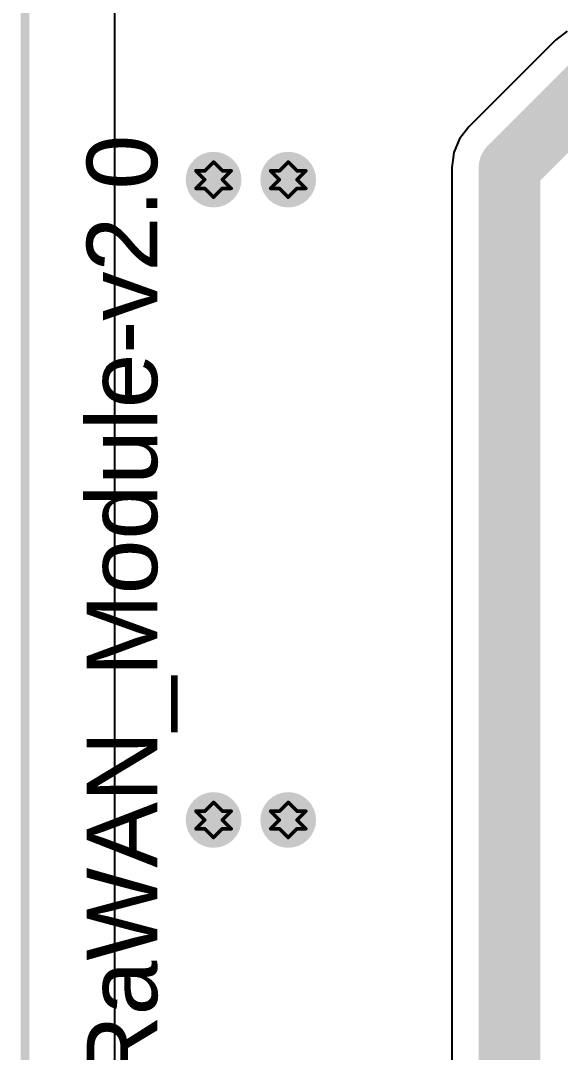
# Model space of a CAD drawing. Header units: inches. Extents: x 0 to 12.7, y -0.1 to 3.5.
# Drawn here: x -0.002 to 0.304, y 1.031 to 1.617 of the extents above; entities that cross this region are included whole.
import ezdxf

# ---------------------------------------------------------------- set-up
doc = ezdxf.new("R2010")
doc.units = ezdxf.units.IN
doc.header["$MEASUREMENT"] = 0
for name, color, linetype in [('Board Outline', 216, 'Continuous'), ('Bottom Layer', 5, 'Continuous'), ('Bottom Solder', 6, 'Continuous'), ('Drill Drawing', 1, 'Continuous'), ('Top Layer', 1, 'Continuous'), ('Top Overlay', 2, 'Continuous'), ('Top Solder', 216, 'Continuous'), ('Via Holes', 16, 'Continuous')]:
    doc.layers.add(name, color=color, linetype=linetype)
doc.styles.add('Arial', font='', dxfattribs={"height": 0.2})
doc.styles.get('Arial').set_extended_font_data('Arial')

msp = doc.modelspace()

# ---------------------------------------------------------------- hatches: boundary and pattern name
at = {"layer": 'Bottom Layer'}
h = msp.add_hatch(color=5, dxfattribs=at)
edge = h.paths.add_edge_path()
edge.add_arc((0.107, 1.527), 0.01181, 0, 360)
h = msp.add_hatch(color=5, dxfattribs=at)
edge = h.paths.add_edge_path()
edge.add_arc((0.14936, 1.527), 0.01181, 0, 360)
h = msp.add_hatch(color=5, dxfattribs=at)
edge = h.paths.add_edge_path()
edge.add_arc((0.107, 1.16341), 0.01181, 0, 360)
h = msp.add_hatch(color=5, dxfattribs=at)
edge = h.paths.add_edge_path()
edge.add_arc((0.14936, 1.16341), 0.01181, 0, 360)
at = {"layer": 'Bottom Solder'}
h = msp.add_hatch(color=6, dxfattribs=at)
edge = h.paths.add_edge_path()
edge.add_arc((0.107, 1.527), 0.01581, 0, 360)
h = msp.add_hatch(color=6, dxfattribs=at)
edge = h.paths.add_edge_path()
edge.add_arc((0.14936, 1.527), 0.01581, 0, 360)
h = msp.add_hatch(color=6, dxfattribs=at)
edge = h.paths.add_edge_path()
edge.add_arc((0.107, 1.16341), 0.01581, 0, 360)
h = msp.add_hatch(color=6, dxfattribs=at)
edge = h.paths.add_edge_path()
edge.add_arc((0.14936, 1.16341), 0.01581, 0, 360)
at = {"layer": 'Top Layer'}
h = msp.add_hatch(color=1, dxfattribs=at)
edge = h.paths.add_edge_path()
edge.add_arc((0.107, 1.527), 0.01181, 0, 360)
h = msp.add_hatch(color=1, dxfattribs=at)
edge = h.paths.add_edge_path()
edge.add_arc((0.14936, 1.527), 0.01181, 0, 360)
h = msp.add_hatch(color=1, dxfattribs=at)
edge = h.paths.add_edge_path()
edge.add_arc((0.107, 1.16341), 0.01181, 0, 360)
h = msp.add_hatch(color=1, dxfattribs=at)
edge = h.paths.add_edge_path()
edge.add_arc((0.14936, 1.16341), 0.01181, 0, 360)
at = {"layer": 'Top Solder'}
h = msp.add_hatch(color=216, dxfattribs=at)
edge = h.paths.add_edge_path()
edge.add_arc((0.107, 1.527), 0.01581, 0, 360)
h = msp.add_hatch(color=216, dxfattribs=at)
edge = h.paths.add_edge_path()
edge.add_arc((0.14936, 1.527), 0.01581, 0, 360)
h = msp.add_hatch(color=216, dxfattribs=at)
edge = h.paths.add_edge_path()
edge.add_arc((0.107, 1.16341), 0.01581, 0, 360)
h = msp.add_hatch(color=216, dxfattribs=at)
edge = h.paths.add_edge_path()
edge.add_arc((0.14936, 1.16341), 0.01581, 0, 360)
at = {"layer": 'Via Holes'}
h = msp.add_hatch(color=7, dxfattribs=at)
edge = h.paths.add_edge_path()
edge.add_arc((0.107, 1.527), 0.00591, 0, 360)
h = msp.add_hatch(color=7, dxfattribs=at)
edge = h.paths.add_edge_path()
edge.add_arc((0.14936, 1.527), 0.00591, 0, 360)
h = msp.add_hatch(color=7, dxfattribs=at)
edge = h.paths.add_edge_path()
edge.add_arc((0.107, 1.16341), 0.00591, 0, 360)
h = msp.add_hatch(color=7, dxfattribs=at)
edge = h.paths.add_edge_path()
edge.add_arc((0.14936, 1.16341), 0.00591, 0, 360)

# ---------------------------------------------------------------- linework, layer by layer
at = {"layer": 'Board Outline'}
msp.add_lwpolyline([(0, 0, 0.005, 0.005, 0), (0, 1.95441, 0.005, 0.005, 0)], format="xyseb", dxfattribs=at)
at = {"layer": 'Bottom Layer'}
for p, q in [((0.051, 0.0504), (0.051, 1.89673)), ((0.30778, 1.61139), (0.30099, 1.60618)), ((0.30099, 1.60618), (0.25182, 1.55702)), ((0.25182, 1.55702), (0.24661, 1.55023)), ((0.24661, 1.55023), (0.24334, 1.54232)), ((0.24334, 1.54232), (0.24278, 1.53808)), ((0.24278, 1.53808), (0.24222, 1.53384)), ((0.24222, 1.53384), (0.24222, 0.18))]:
    msp.add_line(p, q, dxfattribs=at)
for points in [[(0.275, 1.53384, 0.035, 0.035, 0), (0.32417, 1.583, 0.035, 0.035, 0)], [(0.275, 0.18, 0.035, 0.035, 0), (0.275, 1.53384, 0.035, 0.035, 0)]]:
    msp.add_lwpolyline(points, format="xyseb", dxfattribs=at)
msp.add_lwpolyline([(0.26625, 1.53384, 0.0175, 0.0175, 1), (0.28375, 1.53384, 0.0175, 0.0175, 1)], format="xyseb", close=True, dxfattribs=at)
msp.add_lwpolyline([(0.26625, 1.53384, 0.0175, 0.0175, 1), (0.28375, 1.53384, 0.0175, 0.0175, 1)], format="xyseb", close=True, dxfattribs=at)
at = {"layer": 'Drill Drawing'}
for points in [[(0.102, 1.532, 0.002, 0.002, 0), (0.107, 1.537, 0.002, 0.002, 0)], [(0.107, 1.537, 0.002, 0.002, 0), (0.112, 1.532, 0.002, 0.002, 0)], [(0.14436, 1.532, 0.002, 0.002, 0), (0.14936, 1.537, 0.002, 0.002, 0)], [(0.14936, 1.537, 0.002, 0.002, 0), (0.15436, 1.532, 0.002, 0.002, 0)], [(0.097, 1.532, 0.002, 0.002, 0), (0.102, 1.527, 0.002, 0.002, 0)], [(0.097, 1.532, 0.002, 0.002, 0), (0.102, 1.532, 0.002, 0.002, 0)], [(0.112, 1.532, 0.002, 0.002, 0), (0.117, 1.532, 0.002, 0.002, 0)], [(0.112, 1.527, 0.002, 0.002, 0), (0.117, 1.532, 0.002, 0.002, 0)], [(0.13936, 1.532, 0.002, 0.002, 0), (0.14436, 1.527, 0.002, 0.002, 0)], [(0.13936, 1.532, 0.002, 0.002, 0), (0.14436, 1.532, 0.002, 0.002, 0)], [(0.15436, 1.532, 0.002, 0.002, 0), (0.15936, 1.532, 0.002, 0.002, 0)], [(0.15436, 1.527, 0.002, 0.002, 0), (0.15936, 1.532, 0.002, 0.002, 0)], [(0.097, 1.522, 0.002, 0.002, 0), (0.102, 1.527, 0.002, 0.002, 0)], [(0.112, 1.527, 0.002, 0.002, 0), (0.117, 1.522, 0.002, 0.002, 0)], [(0.13936, 1.522, 0.002, 0.002, 0), (0.14436, 1.527, 0.002, 0.002, 0)], [(0.15436, 1.527, 0.002, 0.002, 0), (0.15936, 1.522, 0.002, 0.002, 0)], [(0.097, 1.522, 0.002, 0.002, 0), (0.102, 1.522, 0.002, 0.002, 0)], [(0.102, 1.522, 0.002, 0.002, 0), (0.107, 1.517, 0.002, 0.002, 0)], [(0.107, 1.517, 0.002, 0.002, 0), (0.112, 1.522, 0.002, 0.002, 0)], [(0.112, 1.522, 0.002, 0.002, 0), (0.117, 1.522, 0.002, 0.002, 0)], [(0.13936, 1.522, 0.002, 0.002, 0), (0.14436, 1.522, 0.002, 0.002, 0)], [(0.14436, 1.522, 0.002, 0.002, 0), (0.14936, 1.517, 0.002, 0.002, 0)], [(0.14936, 1.517, 0.002, 0.002, 0), (0.15436, 1.522, 0.002, 0.002, 0)], [(0.15436, 1.522, 0.002, 0.002, 0), (0.15936, 1.522, 0.002, 0.002, 0)], [(0.102, 1.16841, 0.002, 0.002, 0), (0.107, 1.17341, 0.002, 0.002, 0)], [(0.107, 1.17341, 0.002, 0.002, 0), (0.112, 1.16841, 0.002, 0.002, 0)], [(0.14436, 1.16841, 0.002, 0.002, 0), (0.14936, 1.17341, 0.002, 0.002, 0)], [(0.14936, 1.17341, 0.002, 0.002, 0), (0.15436, 1.16841, 0.002, 0.002, 0)], [(0.097, 1.16841, 0.002, 0.002, 0), (0.102, 1.16341, 0.002, 0.002, 0)], [(0.097, 1.16841, 0.002, 0.002, 0), (0.102, 1.16841, 0.002, 0.002, 0)], [(0.112, 1.16841, 0.002, 0.002, 0), (0.117, 1.16841, 0.002, 0.002, 0)], [(0.112, 1.16341, 0.002, 0.002, 0), (0.117, 1.16841, 0.002, 0.002, 0)], [(0.13936, 1.16841, 0.002, 0.002, 0), (0.14436, 1.16341, 0.002, 0.002, 0)], [(0.13936, 1.16841, 0.002, 0.002, 0), (0.14436, 1.16841, 0.002, 0.002, 0)], [(0.15436, 1.16841, 0.002, 0.002, 0), (0.15936, 1.16841, 0.002, 0.002, 0)], [(0.15436, 1.16341, 0.002, 0.002, 0), (0.15936, 1.16841, 0.002, 0.002, 0)], [(0.097, 1.15841, 0.002, 0.002, 0), (0.102, 1.16341, 0.002, 0.002, 0)], [(0.112, 1.16341, 0.002, 0.002, 0), (0.117, 1.15841, 0.002, 0.002, 0)], [(0.13936, 1.15841, 0.002, 0.002, 0), (0.14436, 1.16341, 0.002, 0.002, 0)], [(0.15436, 1.16341, 0.002, 0.002, 0), (0.15936, 1.15841, 0.002, 0.002, 0)], [(0.097, 1.15841, 0.002, 0.002, 0), (0.102, 1.15841, 0.002, 0.002, 0)], [(0.102, 1.15841, 0.002, 0.002, 0), (0.107, 1.15341, 0.002, 0.002, 0)], [(0.107, 1.15341, 0.002, 0.002, 0), (0.112, 1.15841, 0.002, 0.002, 0)], [(0.112, 1.15841, 0.002, 0.002, 0), (0.117, 1.15841, 0.002, 0.002, 0)], [(0.13936, 1.15841, 0.002, 0.002, 0), (0.14436, 1.15841, 0.002, 0.002, 0)], [(0.14436, 1.15841, 0.002, 0.002, 0), (0.14936, 1.15341, 0.002, 0.002, 0)], [(0.14936, 1.15341, 0.002, 0.002, 0), (0.15436, 1.15841, 0.002, 0.002, 0)], [(0.15436, 1.15841, 0.002, 0.002, 0), (0.15936, 1.15841, 0.002, 0.002, 0)]]:
    msp.add_lwpolyline(points, format="xyseb", dxfattribs=at)
for points in [[(0.1065, 1.537, 0.001, 0.001, 1), (0.1075, 1.537, 0.001, 0.001, 1)], [(0.1065, 1.537, 0.001, 0.001, 1), (0.1075, 1.537, 0.001, 0.001, 1)], [(0.14886, 1.537, 0.001, 0.001, 1), (0.14986, 1.537, 0.001, 0.001, 1)], [(0.14886, 1.537, 0.001, 0.001, 1), (0.14986, 1.537, 0.001, 0.001, 1)], [(0.0965, 1.532, 0.001, 0.001, 1), (0.0975, 1.532, 0.001, 0.001, 1)], [(0.0965, 1.532, 0.001, 0.001, 1), (0.0975, 1.532, 0.001, 0.001, 1)], [(0.1015, 1.532, 0.001, 0.001, 1), (0.1025, 1.532, 0.001, 0.001, 1)], [(0.1015, 1.532, 0.001, 0.001, 1), (0.1025, 1.532, 0.001, 0.001, 1)], [(0.1115, 1.532, 0.001, 0.001, 1), (0.1125, 1.532, 0.001, 0.001, 1)], [(0.1115, 1.532, 0.001, 0.001, 1), (0.1125, 1.532, 0.001, 0.001, 1)], [(0.1165, 1.532, 0.001, 0.001, 1), (0.1175, 1.532, 0.001, 0.001, 1)], [(0.1165, 1.532, 0.001, 0.001, 1), (0.1175, 1.532, 0.001, 0.001, 1)], [(0.13886, 1.532, 0.001, 0.001, 1), (0.13986, 1.532, 0.001, 0.001, 1)], [(0.13886, 1.532, 0.001, 0.001, 1), (0.13986, 1.532, 0.001, 0.001, 1)], [(0.14386, 1.532, 0.001, 0.001, 1), (0.14486, 1.532, 0.001, 0.001, 1)], [(0.14386, 1.532, 0.001, 0.001, 1), (0.14486, 1.532, 0.001, 0.001, 1)], [(0.15386, 1.532, 0.001, 0.001, 1), (0.15486, 1.532, 0.001, 0.001, 1)], [(0.15386, 1.532, 0.001, 0.001, 1), (0.15486, 1.532, 0.001, 0.001, 1)], [(0.15886, 1.532, 0.001, 0.001, 1), (0.15986, 1.532, 0.001, 0.001, 1)], [(0.15886, 1.532, 0.001, 0.001, 1), (0.15986, 1.532, 0.001, 0.001, 1)], [(0.1015, 1.527, 0.001, 0.001, 1), (0.1025, 1.527, 0.001, 0.001, 1)], [(0.1015, 1.527, 0.001, 0.001, 1), (0.1025, 1.527, 0.001, 0.001, 1)], [(0.1115, 1.527, 0.001, 0.001, 1), (0.1125, 1.527, 0.001, 0.001, 1)], [(0.1115, 1.527, 0.001, 0.001, 1), (0.1125, 1.527, 0.001, 0.001, 1)], [(0.14386, 1.527, 0.001, 0.001, 1), (0.14486, 1.527, 0.001, 0.001, 1)], [(0.14386, 1.527, 0.001, 0.001, 1), (0.14486, 1.527, 0.001, 0.001, 1)], [(0.15386, 1.527, 0.001, 0.001, 1), (0.15486, 1.527, 0.001, 0.001, 1)], [(0.15386, 1.527, 0.001, 0.001, 1), (0.15486, 1.527, 0.001, 0.001, 1)], [(0.0965, 1.522, 0.001, 0.001, 1), (0.0975, 1.522, 0.001, 0.001, 1)], [(0.0965, 1.522, 0.001, 0.001, 1), (0.0975, 1.522, 0.001, 0.001, 1)], [(0.1015, 1.522, 0.001, 0.001, 1), (0.1025, 1.522, 0.001, 0.001, 1)], [(0.1015, 1.522, 0.001, 0.001, 1), (0.1025, 1.522, 0.001, 0.001, 1)], [(0.1065, 1.517, 0.001, 0.001, 1), (0.1075, 1.517, 0.001, 0.001, 1)], [(0.1065, 1.517, 0.001, 0.001, 1), (0.1075, 1.517, 0.001, 0.001, 1)], [(0.1115, 1.522, 0.001, 0.001, 1), (0.1125, 1.522, 0.001, 0.001, 1)], [(0.1115, 1.522, 0.001, 0.001, 1), (0.1125, 1.522, 0.001, 0.001, 1)], [(0.1165, 1.522, 0.001, 0.001, 1), (0.1175, 1.522, 0.001, 0.001, 1)], [(0.1165, 1.522, 0.001, 0.001, 1), (0.1175, 1.522, 0.001, 0.001, 1)], [(0.13886, 1.522, 0.001, 0.001, 1), (0.13986, 1.522, 0.001, 0.001, 1)], [(0.13886, 1.522, 0.001, 0.001, 1), (0.13986, 1.522, 0.001, 0.001, 1)], [(0.14386, 1.522, 0.001, 0.001, 1), (0.14486, 1.522, 0.001, 0.001, 1)], [(0.14386, 1.522, 0.001, 0.001, 1), (0.14486, 1.522, 0.001, 0.001, 1)], [(0.14886, 1.517, 0.001, 0.001, 1), (0.14986, 1.517, 0.001, 0.001, 1)], [(0.14886, 1.517, 0.001, 0.001, 1), (0.14986, 1.517, 0.001, 0.001, 1)], [(0.15386, 1.522, 0.001, 0.001, 1), (0.15486, 1.522, 0.001, 0.001, 1)], [(0.15386, 1.522, 0.001, 0.001, 1), (0.15486, 1.522, 0.001, 0.001, 1)], [(0.15886, 1.522, 0.001, 0.001, 1), (0.15986, 1.522, 0.001, 0.001, 1)], [(0.15886, 1.522, 0.001, 0.001, 1), (0.15986, 1.522, 0.001, 0.001, 1)], [(0.1065, 1.17341, 0.001, 0.001, 1), (0.1075, 1.17341, 0.001, 0.001, 1)], [(0.1065, 1.17341, 0.001, 0.001, 1), (0.1075, 1.17341, 0.001, 0.001, 1)], [(0.14886, 1.17341, 0.001, 0.001, 1), (0.14986, 1.17341, 0.001, 0.001, 1)], [(0.14886, 1.17341, 0.001, 0.001, 1), (0.14986, 1.17341, 0.001, 0.001, 1)], [(0.0965, 1.16841, 0.001, 0.001, 1), (0.0975, 1.16841, 0.001, 0.001, 1)], [(0.0965, 1.16841, 0.001, 0.001, 1), (0.0975, 1.16841, 0.001, 0.001, 1)], [(0.1015, 1.16841, 0.001, 0.001, 1), (0.1025, 1.16841, 0.001, 0.001, 1)], [(0.1015, 1.16841, 0.001, 0.001, 1), (0.1025, 1.16841, 0.001, 0.001, 1)], [(0.1115, 1.16841, 0.001, 0.001, 1), (0.1125, 1.16841, 0.001, 0.001, 1)], [(0.1115, 1.16841, 0.001, 0.001, 1), (0.1125, 1.16841, 0.001, 0.001, 1)], [(0.1165, 1.16841, 0.001, 0.001, 1), (0.1175, 1.16841, 0.001, 0.001, 1)], [(0.1165, 1.16841, 0.001, 0.001, 1), (0.1175, 1.16841, 0.001, 0.001, 1)], [(0.13886, 1.16841, 0.001, 0.001, 1), (0.13986, 1.16841, 0.001, 0.001, 1)], [(0.13886, 1.16841, 0.001, 0.001, 1), (0.13986, 1.16841, 0.001, 0.001, 1)], [(0.14386, 1.16841, 0.001, 0.001, 1), (0.14486, 1.16841, 0.001, 0.001, 1)], [(0.14386, 1.16841, 0.001, 0.001, 1), (0.14486, 1.16841, 0.001, 0.001, 1)], [(0.15386, 1.16841, 0.001, 0.001, 1), (0.15486, 1.16841, 0.001, 0.001, 1)], [(0.15386, 1.16841, 0.001, 0.001, 1), (0.15486, 1.16841, 0.001, 0.001, 1)], [(0.15886, 1.16841, 0.001, 0.001, 1), (0.15986, 1.16841, 0.001, 0.001, 1)], [(0.15886, 1.16841, 0.001, 0.001, 1), (0.15986, 1.16841, 0.001, 0.001, 1)], [(0.1015, 1.16341, 0.001, 0.001, 1), (0.1025, 1.16341, 0.001, 0.001, 1)], [(0.1015, 1.16341, 0.001, 0.001, 1), (0.1025, 1.16341, 0.001, 0.001, 1)], [(0.1115, 1.16341, 0.001, 0.001, 1), (0.1125, 1.16341, 0.001, 0.001, 1)], [(0.1115, 1.16341, 0.001, 0.001, 1), (0.1125, 1.16341, 0.001, 0.001, 1)], [(0.14386, 1.16341, 0.001, 0.001, 1), (0.14486, 1.16341, 0.001, 0.001, 1)], [(0.14386, 1.16341, 0.001, 0.001, 1), (0.14486, 1.16341, 0.001, 0.001, 1)], [(0.15386, 1.16341, 0.001, 0.001, 1), (0.15486, 1.16341, 0.001, 0.001, 1)], [(0.15386, 1.16341, 0.001, 0.001, 1), (0.15486, 1.16341, 0.001, 0.001, 1)], [(0.0965, 1.15841, 0.001, 0.001, 1), (0.0975, 1.15841, 0.001, 0.001, 1)], [(0.0965, 1.15841, 0.001, 0.001, 1), (0.0975, 1.15841, 0.001, 0.001, 1)], [(0.1015, 1.15841, 0.001, 0.001, 1), (0.1025, 1.15841, 0.001, 0.001, 1)], [(0.1015, 1.15841, 0.001, 0.001, 1), (0.1025, 1.15841, 0.001, 0.001, 1)], [(0.1065, 1.15341, 0.001, 0.001, 1), (0.1075, 1.15341, 0.001, 0.001, 1)], [(0.1065, 1.15341, 0.001, 0.001, 1), (0.1075, 1.15341, 0.001, 0.001, 1)], [(0.1115, 1.15841, 0.001, 0.001, 1), (0.1125, 1.15841, 0.001, 0.001, 1)], [(0.1115, 1.15841, 0.001, 0.001, 1), (0.1125, 1.15841, 0.001, 0.001, 1)], [(0.1165, 1.15841, 0.001, 0.001, 1), (0.1175, 1.15841, 0.001, 0.001, 1)], [(0.1165, 1.15841, 0.001, 0.001, 1), (0.1175, 1.15841, 0.001, 0.001, 1)], [(0.13886, 1.15841, 0.001, 0.001, 1), (0.13986, 1.15841, 0.001, 0.001, 1)], [(0.13886, 1.15841, 0.001, 0.001, 1), (0.13986, 1.15841, 0.001, 0.001, 1)], [(0.14386, 1.15841, 0.001, 0.001, 1), (0.14486, 1.15841, 0.001, 0.001, 1)], [(0.14386, 1.15841, 0.001, 0.001, 1), (0.14486, 1.15841, 0.001, 0.001, 1)], [(0.14886, 1.15341, 0.001, 0.001, 1), (0.14986, 1.15341, 0.001, 0.001, 1)], [(0.14886, 1.15341, 0.001, 0.001, 1), (0.14986, 1.15341, 0.001, 0.001, 1)], [(0.15386, 1.15841, 0.001, 0.001, 1), (0.15486, 1.15841, 0.001, 0.001, 1)], [(0.15386, 1.15841, 0.001, 0.001, 1), (0.15486, 1.15841, 0.001, 0.001, 1)], [(0.15886, 1.15841, 0.001, 0.001, 1), (0.15986, 1.15841, 0.001, 0.001, 1)], [(0.15886, 1.15841, 0.001, 0.001, 1), (0.15986, 1.15841, 0.001, 0.001, 1)]]:
    msp.add_lwpolyline(points, format="xyseb", close=True, dxfattribs=at)
at = {"layer": 'Top Layer'}
msp.add_line((0.051, 0.051), (0.051, 1.89673), dxfattribs=at)

# ---------------------------------------------------------------- texts
at = {"layer": 'Top Overlay', "style": 'Arial'}
msp.add_text('LoRaWAN_Module-v2.0', height=0.04, rotation=90, dxfattribs=at).set_placement((0.075, 0.95))

doc.saveas('drawing.dxf')
